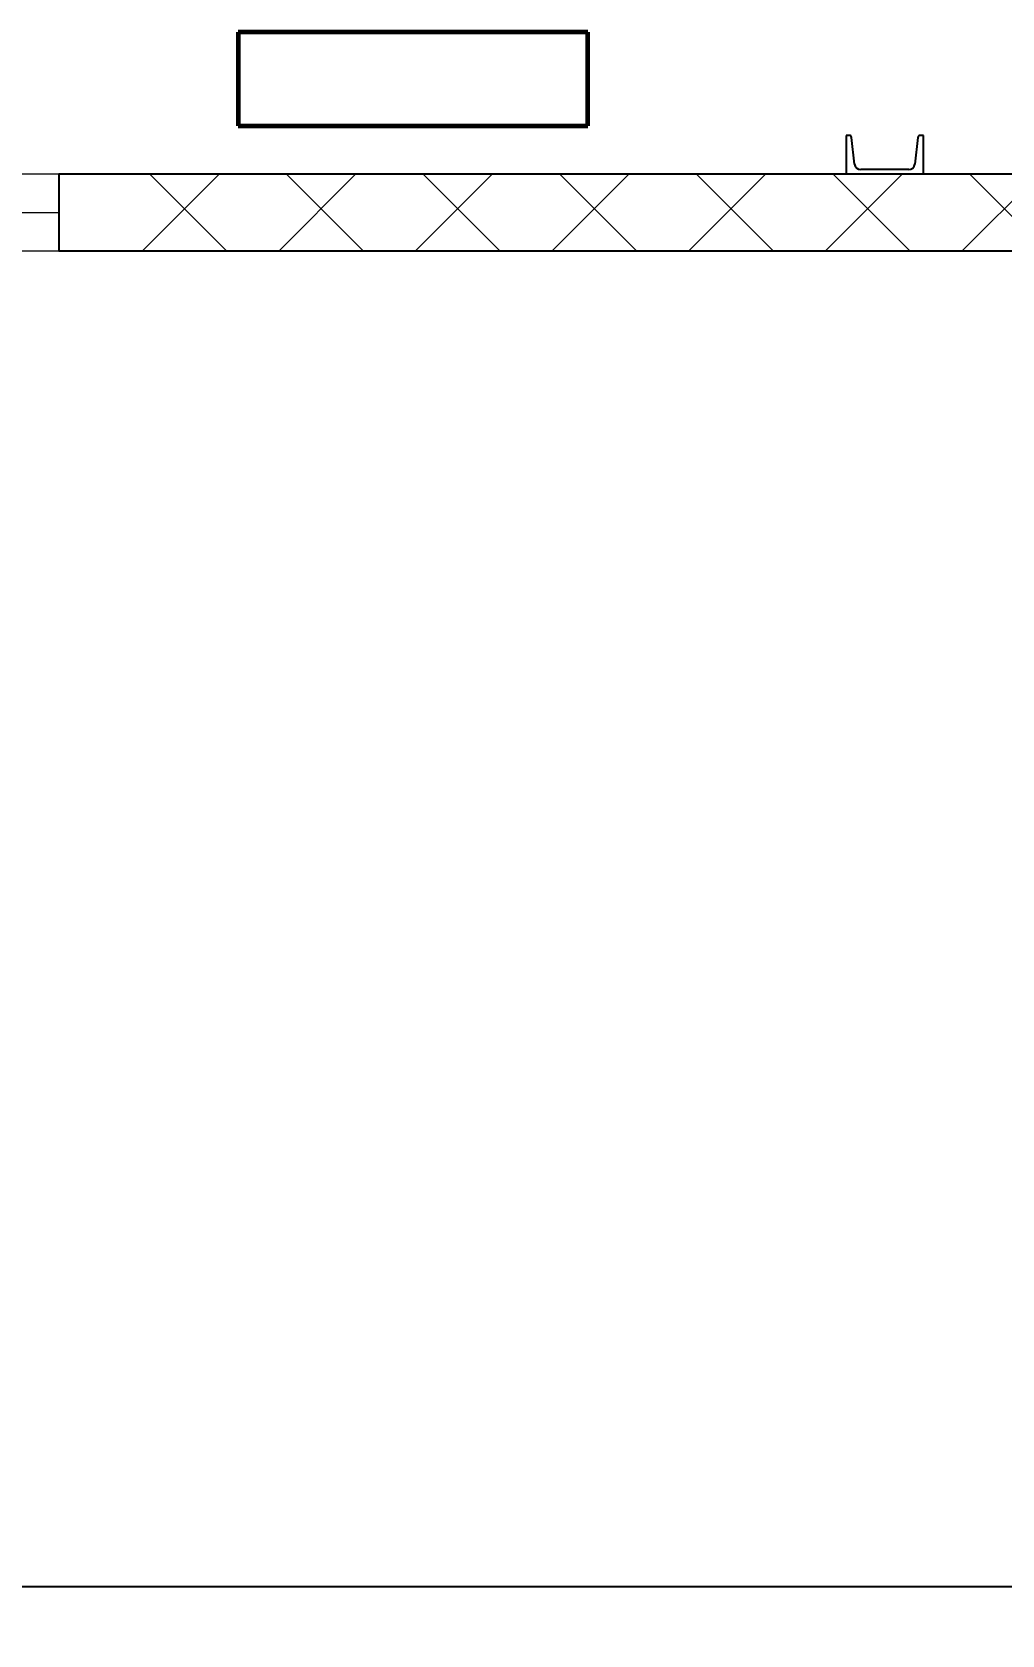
# Model space of a CAD drawing. Header units: millimetres. Extents: x 0 to 1680, y 0 to 594.
# Drawn here: x 511.97 to 532.04, y 401.71 to 434.92 of the extents above; entities that cross this region are included whole.
import ezdxf

# ---------------------------------------------------------------- set-up
doc = ezdxf.new("R2010")
doc.units = ezdxf.units.MM
for name, pattern in [('K5LT32792', [0]), ('K5LT32795', [0]), ('K5LT_BASIC', [0]), ('K5LT_THIN', [0]), ('K5LT_THIN_INCLUDED_TO_HATCHING', [0])]:
    doc.linetypes.add(name, pattern=pattern)
doc.layers.add('Системный слой', color=7, linetype='Continuous')
doc.styles.add('KDIMTEXTSTYLE', font='GOST_AU.SHX', dxfattribs={"width": 0.96, "oblique": 15, "height": 5})
doc.dimstyles.new('KDIMSTYLE (0.02)', dxfattribs={"dimtxt": 5, "dimasz": 1, "dimexe": 2, "dimexo": 0, "dimgap": 1, "dimtad": 1, "dimlfac": 50, "dimtxsty": 'KDIMTEXTSTYLE', "dimsah": 1, "dimcen": 0, "dimdle": 1, "dimadec": 0, "dimazin": 0, "dimtfac": 0.667, "dimtmove": 0, "dimatfit": 3, "dimfxl": 0, "dimtvp": 1, "dimtolj": 1, "dimtzin": 0, "dimarcsym": 0})

# ---------------------------------------------------------------- blocks, each defined once
blk = doc.blocks.new('U428')
at = {"layer": 'Системный слой', "color": 7, "linetype": 'K5LT32795', "lineweight": 13}
for p, q in [((514.2428172385545, 430.3773338431301), (515.8428172385546, 431.9773338431301)), ((515.9983414834036, 430.37733384313), (514.3983414834036, 431.9773338431301)), ((517.0712443633008, 430.37733384313), (518.6712443633007, 431.9773338431301)), ((518.8267686081498, 430.37733384313), (517.2267686081498, 431.9773338431301)), ((519.8996714880469, 430.37733384313), (521.4996714880469, 431.9773338431301)), ((521.6551957328959, 430.37733384313), (520.055195732896, 431.9773338431301)), ((522.7280986127931, 430.3773338431301), (524.3280986127932, 431.9773338431301)), ((524.4836228576421, 430.37733384313), (522.8836228576421, 431.9773338431301)), ((525.5565257375393, 430.37733384313), (527.1565257375394, 431.9773338431301)), ((527.3120499823883, 430.37733384313), (525.7120499823883, 431.9773338431301)), ((528.3849528622854, 430.37733384313), (529.9849528622856, 431.9773338431301)), ((530.1404771071345, 430.37733384313), (528.5404771071345, 431.9773338431301)), ((531.2133799870317, 430.37733384313), (532.8133799870318, 431.9773338431301)), ((532.9689042318806, 430.37733384313), (531.3689042318807, 431.9773338431301))]:
    blk.add_line(p, q, dxfattribs=at)
blk = doc.blocks.new('U427')
at = {"layer": 'Системный слой', "color": 150, "linetype": 'K5LT_BASIC', "lineweight": 25, "true_color": 0x0080ff}
for p, q in [((512.5179647123512, 431.9773338431301), (554.5178654867544, 431.9773338431301)), ((554.5178654867544, 430.37733384313), (512.5179647123512, 430.37733384313))]:
    blk.add_line(p, q, dxfattribs=at)
at = {"layer": 'Системный слой'}
blk.add_blockref('U428', (0, 0), dxfattribs=at)
blk = doc.blocks.new('U1288')
at = {"layer": 'Системный слой', "color": 5, "linetype": 'K5LT32792', "lineweight": 60, "true_color": 0x0000ff}
for p, q in [((523.472259884531, 434.9173338431301), (516.232259884531, 434.9173338431301)), ((516.232259884531, 434.9173338431301), (516.232259884531, 432.9773338431301)), ((523.472259884531, 432.9773338431301), (523.472259884531, 434.9173338431301)), ((516.232259884531, 432.9773338431301), (523.472259884531, 432.9773338431301))]:
    blk.add_line(p, q, dxfattribs=at)
blk = doc.blocks.new('U1287')
at = {"layer": 'Системный слой'}
blk.add_blockref('U1288', (0, 0), dxfattribs=at)
blk = doc.blocks.new('U1286')
at = {"layer": 'Системный слой'}
blk.add_blockref('U1287', (0, 0), dxfattribs=at)
blk = doc.blocks.new('U1495')
at = {"layer": 'Системный слой', "color": 150, "linetype": 'K5LT_BASIC', "lineweight": 25, "true_color": 0x0080ff}
for p, q in [((528.880464728808, 432.7773338874542), (528.8179647269006, 432.7773338874542)), ((528.8179647269006, 432.7773338874542), (528.8179647269006, 431.9773338874543)), ((528.9936259255799, 432.1824426166536), (528.9301356131723, 432.7330612993006)), ((530.3057938406289, 432.7330612993006), (530.2423035282214, 432.1824426166536)), ((530.4179647269007, 432.7773338874542), (530.3554647249932, 432.7773338874542)), ((530.4179647269007, 431.9773338874543), (530.4179647269007, 432.7773338874542)), ((530.113159228874, 432.0673338874543), (529.1227702249272, 432.0673338874543)), ((528.8179647269006, 431.9773338874543), (530.4179647269007, 431.9773338874543))]:
    blk.add_line(p, q, dxfattribs=at)
for centre, radius, start, end in [((528.880464728808, 432.7273338874543), 0.05, 6.57756874105204, 90), ((530.3554647249932, 432.7273338874543), 0.05, 90, 173.422431258948), ((529.1227702249272, 432.1973338874542), 0.13, 186.5775687410521, 270), ((530.113159228874, 432.1973338874542), 0.13, 270, 353.4224312589479)]:
    blk.add_arc(centre, radius, start, end, dxfattribs=at)
blk = doc.blocks.new('U1680')
at = {"layer": 'Системный слой', "color": 7, "linetype": 'K5LT_THIN_INCLUDED_TO_HATCHING', "lineweight": 13}
for p, q in [((491.5179647123512, 431.9773338431301), (512.5179647123512, 431.9773338431301)), ((491.5179647123512, 431.17733384313), (512.5179647123512, 431.17733384313)), ((512.5179647123512, 430.37733384313), (491.5179647123512, 430.37733384313))]:
    blk.add_line(p, q, dxfattribs=at)
at = {"layer": 'Системный слой', "color": 150, "linetype": 'K5LT_BASIC', "lineweight": 25, "true_color": 0x0080ff}
for p, q in [((491.5179647123512, 430.37733384313), (491.5179647123512, 431.9773338431301)), ((512.5179647123512, 431.9773338431301), (512.5179647123512, 430.37733384313))]:
    blk.add_line(p, q, dxfattribs=at)
blk = doc.blocks.new('U1694')
at = {"layer": 'Системный слой', "color": 7, "linetype": 'K5LT_THIN_INCLUDED_TO_HATCHING', "lineweight": 13}
for p, q in [((491.5179647123512, 431.9773338431301), (512.5179647123512, 431.9773338431301)), ((491.5179647123512, 431.17733384313), (512.5179647123512, 431.17733384313)), ((512.5179647123512, 430.37733384313), (491.5179647123512, 430.37733384313))]:
    blk.add_line(p, q, dxfattribs=at)
at = {"layer": 'Системный слой', "color": 150, "linetype": 'K5LT_BASIC', "lineweight": 25, "true_color": 0x0080ff}
for p, q in [((491.5179647123512, 430.37733384313), (491.5179647123512, 431.9773338431301)), ((512.5179647123512, 431.9773338431301), (512.5179647123512, 430.37733384313))]:
    blk.add_line(p, q, dxfattribs=at)
blk = doc.blocks.new('KDIMARROW_03')
at = {"layer": 'Системный слой', "color": 0, "linetype": 'K5LT_THIN', "lineweight": 13}
for p, q in [((-0.7070000171661378, -0.7070000171661376), (0.7070000171661378, 0.7070000171661376)), ((0, 0), (-1, 0)), ((0, 0), (1, -1.224646799147353e-16))]:
    blk.add_line(p, q, dxfattribs=at)

msp = doc.modelspace()

# ---------------------------------------------------------------- block references
at = {"layer": 'Системный слой'}
for name in ['U1286', 'U1495', 'U427', 'U1680', 'U1694']:
    msp.add_blockref(name, (0, 0), dxfattribs=at)

# ---------------------------------------------------------------- dimensions: what is measured, and where the dimension line sits
at = {"layer": 'Системный слой', "color": 7}
for base, p1, p2, location in [((471.4179647272767, 408.6464717211799), (639.4179647272766, 430.3773338431186), (471.4179647272767, 431.9773338432116), (555.4179647272767, 408.6464717211799)), ((99.41796472703561, 402.7121710720487), (745.4179647270079, 415.5807723703075), (99.41796472703561, 415.5807723703074), (422.4179647270217, 402.7121710720487))]:
    msp.add_linear_dim(base=base, p1=p1, p2=p2, location=location, dimstyle='KDIMSTYLE (0.02)', override={"dimexo": 0, "dimpost": '\\H2.5;\\W0.965;\\Q0;<>', "dimblk1": 'KDIMARROW_03', "dimblk2": 'KDIMARROW_03', "dimse1": 0, "dimse2": 0, "dimclrt": 7, "dimtolj": 1}, dxfattribs=at).render()

doc.saveas('drawing.dxf')
